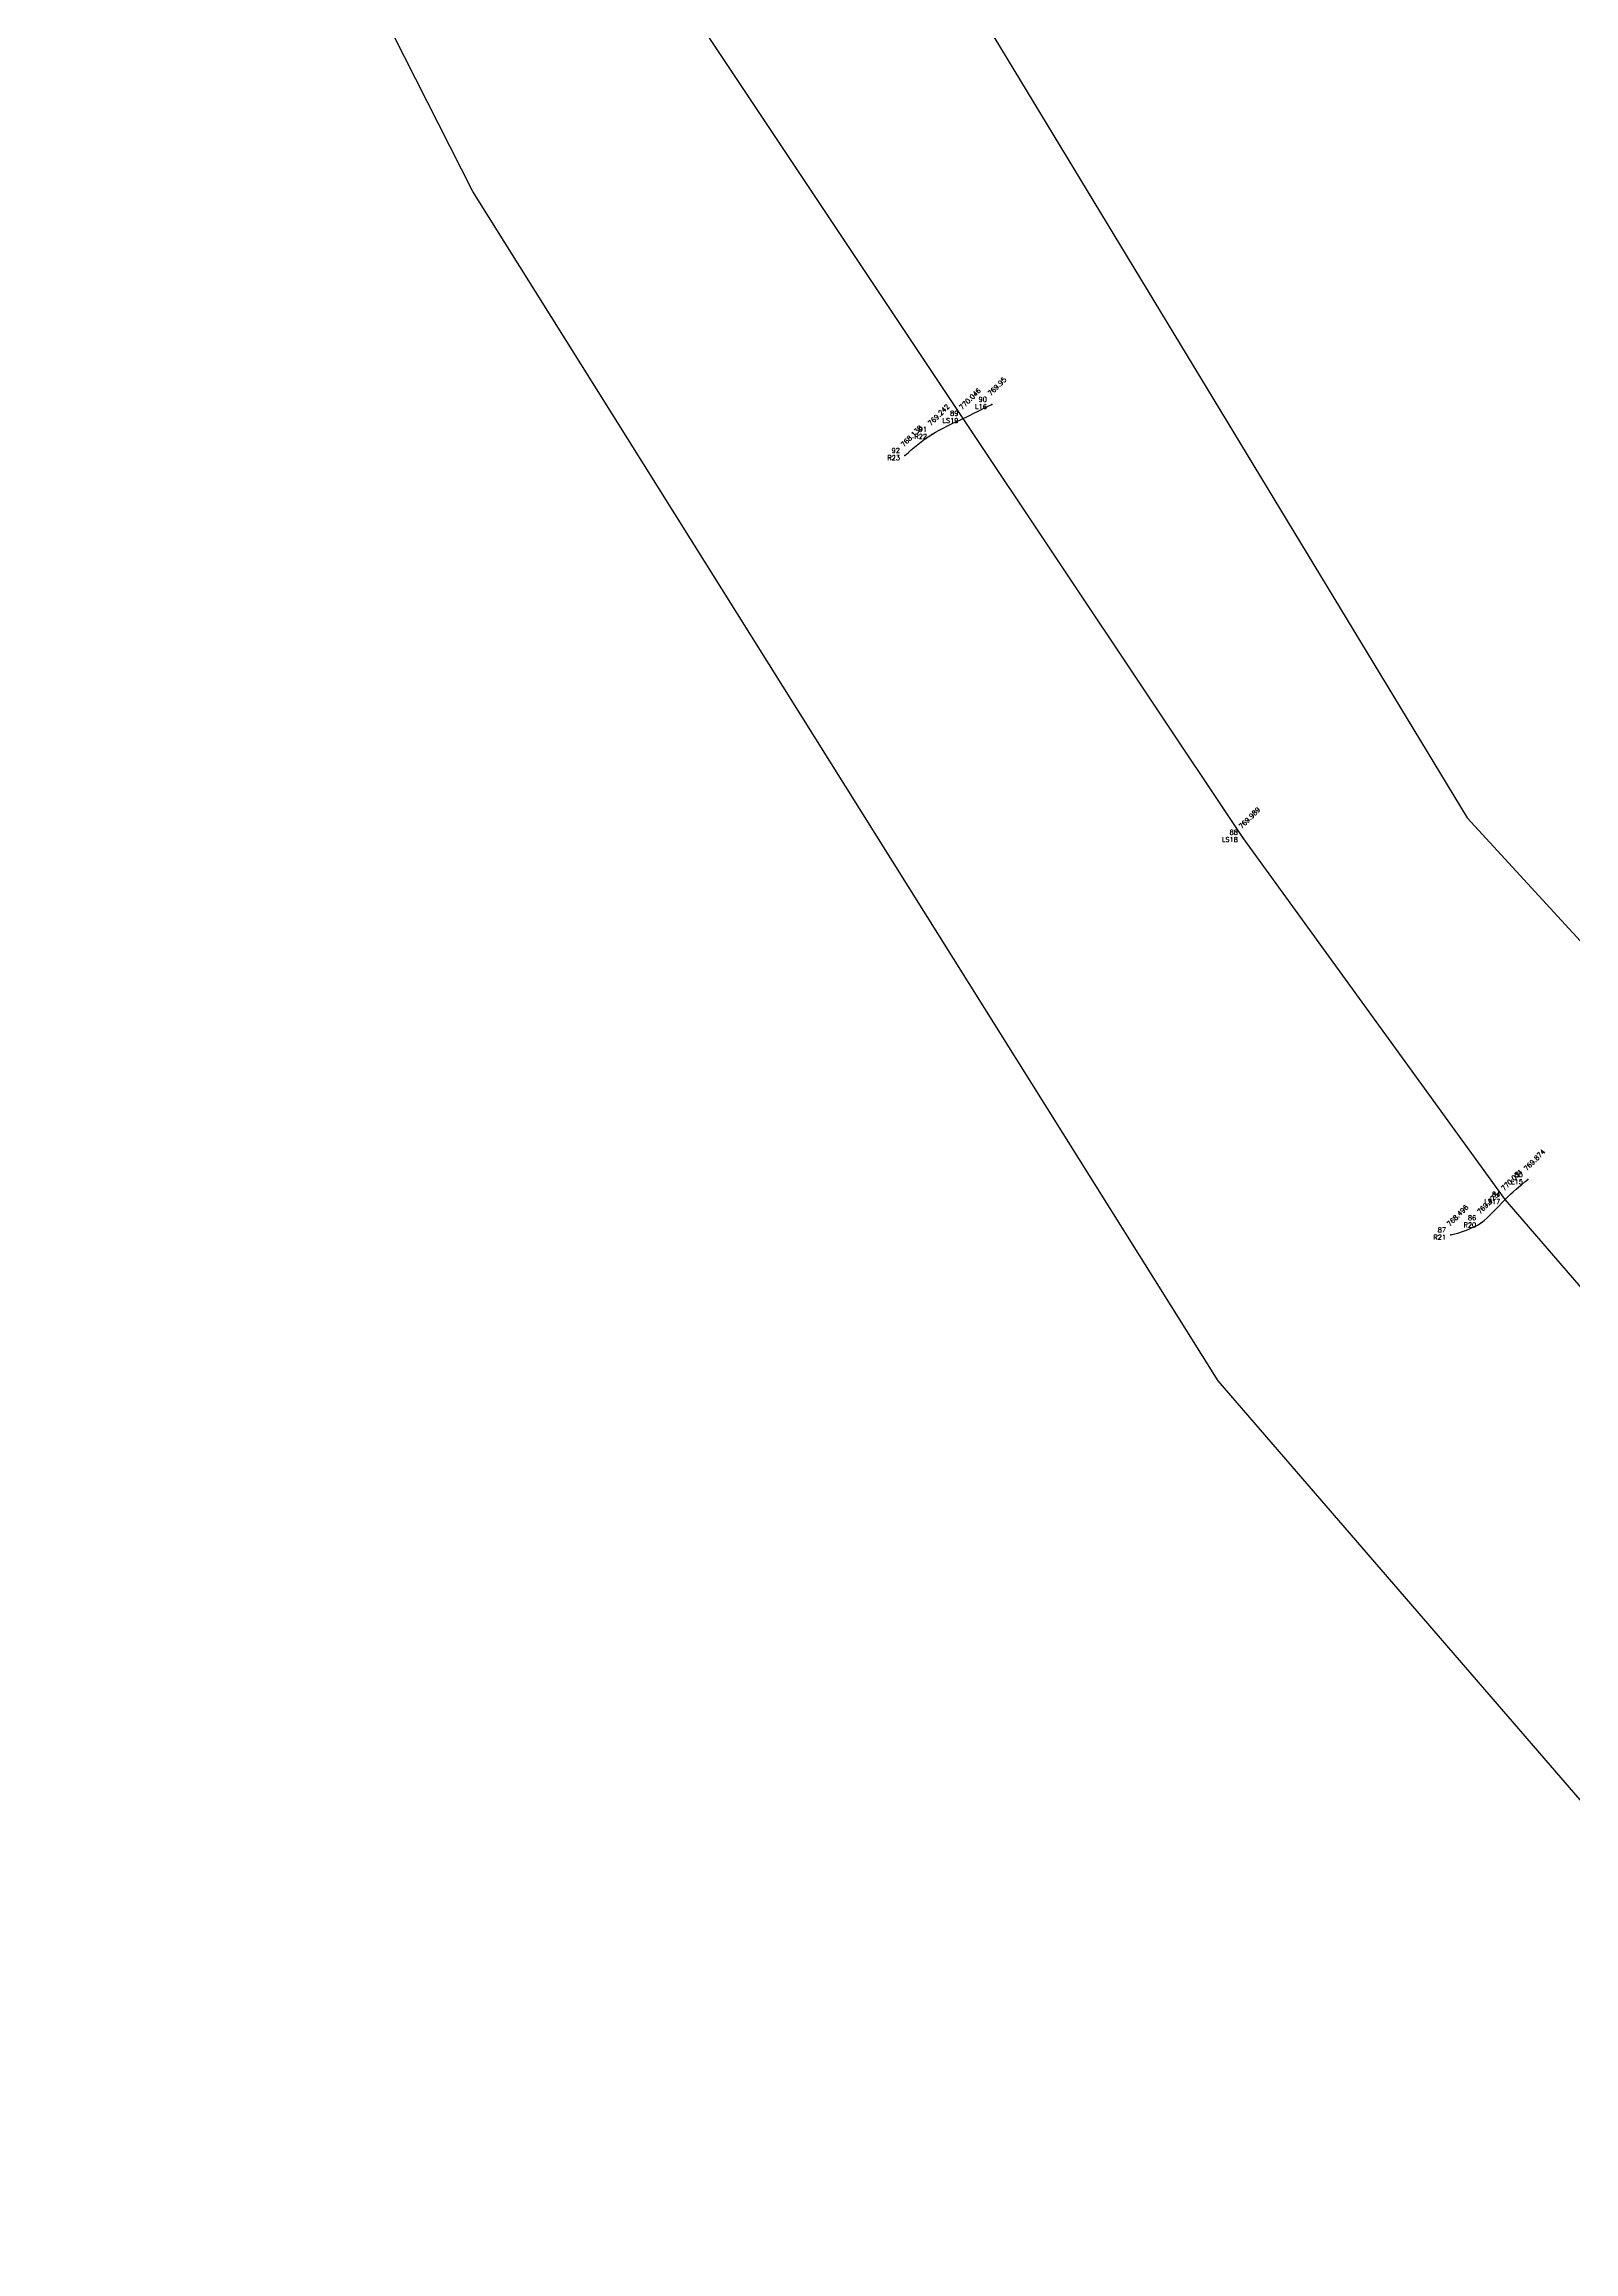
# Model space of a CAD drawing. Header units: millimetres. Extents: x 505 to 14020, y 627 to 6964.
# Drawn here: x 2294 to 2699, y 1855 to 2438 of the extents above; entities that cross this region are included whole.
import ezdxf
from ezdxf.enums import TextEntityAlignment as Align

# ---------------------------------------------------------------- set-up
doc = ezdxf.new("R2010")
doc.units = ezdxf.units.MM
for name, color, linetype in [('Boundary', 6, 'Continuous'), ('Points', 7, 'Continuous'), ('Points-ELV', 6, 'Continuous'), ('Points-NUM', 4, 'Continuous'), ('Points-TXT', 3, 'Continuous')]:
    doc.layers.add(name, color=color, linetype=linetype)
doc.styles.add('romans', font='romans.shx')

# ---------------------------------------------------------------- blocks, each defined once
blk = doc.blocks.new('POINTS')
at = {"layer": 'Points'}
blk.add_line((0, 0), (0, 0), dxfattribs=at)
blk.add_point((0, 0), dxfattribs=at)
at = {"layer": 'Points-ELV', "style": 'romans'}
blk.add_attdef('ELEV', text='', height=1, rotation=45, dxfattribs=at).set_placement((0, 0), align=Align.BOTTOM_LEFT)
at = {"layer": 'Points-NUM', "style": 'romans'}
blk.add_attdef('PTNUM', text='', height=1, dxfattribs=at).set_placement((0, 0), align=Align.BOTTOM_RIGHT)
at = {"layer": 'Points-TXT', "style": 'romans'}
blk.add_attdef('DESC', text='', height=1, dxfattribs=at).set_placement((0, 0), align=Align.BOTTOM_RIGHT)

msp = doc.modelspace()

# ---------------------------------------------------------------- linework, layer by layer
at = {"elevation": 774.157}
msp.add_lwpolyline([(3017.482, 1791.202), (2927.258, 1878.552), (2860.598, 1945.687), (2837.805, 1954.124), (2808.785, 1981.684), (2752.143, 2049.967), (2680.614, 2132.673), (2611.244, 2228.348), (2537.357, 2339.089), (2458.52, 2457.287), (2404.512, 2561.298), (2340.613, 2689.548), (2275.285, 2810.481)], dxfattribs=at)
for points in [[(2521.903, 2329.264, 766.771), (2529.069, 2334.873, 772.406), (2537.357, 2339.089, 776.509), (2544.88, 2342.784, 776.019)], [(2666.263, 2123.272, 768.599), (2674.245, 2126.487, 773.33), (2680.614, 2132.673, 776.433), (2686.601, 2137.915, 775.632)]]:
    msp.add_spline(points, degree=3)
at = {"layer": 'Boundary'}
msp.add_polyline3d([(2228.837, 3021.461, -3153.612), (2297.076, 2884.095, -3153.612), (2396.568, 2678.151, -3153.612), (2478.455, 2550.527, -3153.612), (2670.625, 2233.513, -3153.612), (2937.902, 1942.741, -3153.612), (3195.505, 1731.814, -3153.612), (3460.66, 1538.917, -3153.612), (3788.393, 1347.597, -3153.612), (3836.16, 1294.989, -3153.612), (3790.343, 1221.922, -3153.612), (3726.003, 1216.077, -3153.612), (3601.224, 1284.273, -3153.612), (3433.553, 1379.747, -3153.612), (3278.554, 1460.608, -3153.612), (3062.038, 1647.02, -3153.612), (2789.977, 1870.424, -3153.612), (2604.758, 2084.754, -3153.612), (2407.697, 2399.078, -3153.612), (2250.715, 2708.174, -3153.612)], dxfattribs=at)

# ---------------------------------------------------------------- block references
at = {"layer": 'Points', "linetype": 'Continuous'}
ref = msp.add_blockref('POINTS', (2537.357, 2339.089, 776.509), dxfattribs=dict(at, xscale=5.103748448430278, yscale=5.103748448430278, zscale=5.103748448430278))
ref.add_attrib('PTNUM', '89', dxfattribs={"layer": 'Points-NUM', "height": 1.2759, "style": 'romans'}).set_placement((2536.081, 2339.408, 776.509), align=Align.BOTTOM_RIGHT)
ref.add_attrib('DESC', 'LS19', dxfattribs={"layer": 'Points-TXT', "height": 1.2759, "style": 'romans'}).set_placement((2536.081, 2337.494, 776.509), align=Align.BOTTOM_RIGHT)
ref.add_attrib('ELEV', '770.046', dxfattribs={"layer": 'Points-ELV', "height": 1.2759, "rotation": 45, "style": 'romans'}).set_placement((2537.357, 2341.003, 776.509), align=Align.BOTTOM_LEFT)
ref = msp.add_blockref('POINTS', (2544.88, 2342.784, 776.019), dxfattribs=dict(at, xscale=5.103748448430278, yscale=5.103748448430278, zscale=5.103748448430278))
ref.add_attrib('PTNUM', '90', dxfattribs={"layer": 'Points-NUM', "height": 1.2759, "style": 'romans'}).set_placement((2543.604, 2343.103, 776.019), align=Align.BOTTOM_RIGHT)
ref.add_attrib('DESC', 'L16', dxfattribs={"layer": 'Points-TXT', "height": 1.2759, "style": 'romans'}).set_placement((2543.604, 2341.189, 776.019), align=Align.BOTTOM_RIGHT)
ref.add_attrib('ELEV', '769.95', dxfattribs={"layer": 'Points-ELV', "height": 1.2759, "rotation": 45, "style": 'romans'}).set_placement((2544.88, 2344.698, 776.019), align=Align.BOTTOM_LEFT)
ref = msp.add_blockref('POINTS', (2529.069, 2334.873, 772.406), dxfattribs=dict(at, xscale=5.103748448430278, yscale=5.103748448430278, zscale=5.103748448430278))
ref.add_attrib('PTNUM', '91', dxfattribs={"layer": 'Points-NUM', "height": 1.2759, "style": 'romans'}).set_placement((2527.793, 2335.192, 772.406), align=Align.BOTTOM_RIGHT)
ref.add_attrib('DESC', 'R22', dxfattribs={"layer": 'Points-TXT', "height": 1.2759, "style": 'romans'}).set_placement((2527.793, 2333.278, 772.406), align=Align.BOTTOM_RIGHT)
ref.add_attrib('ELEV', '769.242', dxfattribs={"layer": 'Points-ELV', "height": 1.2759, "rotation": 45, "style": 'romans'}).set_placement((2529.069, 2336.787, 772.406), align=Align.BOTTOM_LEFT)
ref = msp.add_blockref('POINTS', (2521.903, 2329.264, 766.771), dxfattribs=dict(at, xscale=5.103748448430278, yscale=5.103748448430278, zscale=5.103748448430278))
ref.add_attrib('PTNUM', '92', dxfattribs={"layer": 'Points-NUM', "height": 1.2759, "style": 'romans'}).set_placement((2520.627, 2329.583, 766.771), align=Align.BOTTOM_RIGHT)
ref.add_attrib('DESC', 'R23', dxfattribs={"layer": 'Points-TXT', "height": 1.2759, "style": 'romans'}).set_placement((2520.627, 2327.669, 766.771), align=Align.BOTTOM_RIGHT)
ref.add_attrib('ELEV', '768.138', dxfattribs={"layer": 'Points-ELV', "height": 1.2759, "rotation": 45, "style": 'romans'}).set_placement((2521.903, 2331.178, 766.771), align=Align.BOTTOM_LEFT)
ref = msp.add_blockref('POINTS', (2611.244, 2228.348, 776.218), dxfattribs=dict(at, xscale=5.103748448430278, yscale=5.103748448430278, zscale=5.103748448430278))
ref.add_attrib('PTNUM', '88', dxfattribs={"layer": 'Points-NUM', "height": 1.2759, "style": 'romans'}).set_placement((2609.968, 2228.667, 776.218), align=Align.BOTTOM_RIGHT)
ref.add_attrib('DESC', 'LS18', dxfattribs={"layer": 'Points-TXT', "height": 1.2759, "style": 'romans'}).set_placement((2609.968, 2226.753, 776.218), align=Align.BOTTOM_RIGHT)
ref.add_attrib('ELEV', '769.989', dxfattribs={"layer": 'Points-ELV', "height": 1.2759, "rotation": 45, "style": 'romans'}).set_placement((2611.244, 2230.262, 776.218), align=Align.BOTTOM_LEFT)
ref = msp.add_blockref('POINTS', (2686.601, 2137.915, 775.632), dxfattribs=dict(at, xscale=5.103748448430278, yscale=5.103748448430278, zscale=5.103748448430278))
ref.add_attrib('PTNUM', '85', dxfattribs={"layer": 'Points-NUM', "height": 1.2759, "style": 'romans'}).set_placement((2685.325, 2138.234, 775.632), align=Align.BOTTOM_RIGHT)
ref.add_attrib('DESC', 'L15', dxfattribs={"layer": 'Points-TXT', "height": 1.2759, "style": 'romans'}).set_placement((2685.325, 2136.32, 775.632), align=Align.BOTTOM_RIGHT)
ref.add_attrib('ELEV', '769.874', dxfattribs={"layer": 'Points-ELV', "height": 1.2759, "rotation": 45, "style": 'romans'}).set_placement((2686.601, 2139.829, 775.632), align=Align.BOTTOM_LEFT)
ref = msp.add_blockref('POINTS', (2680.614, 2132.673, 776.433), dxfattribs=dict(at, xscale=5.103748448430278, yscale=5.103748448430278, zscale=5.103748448430278))
ref.add_attrib('PTNUM', '84', dxfattribs={"layer": 'Points-NUM', "height": 1.2759, "style": 'romans'}).set_placement((2679.338, 2132.992, 776.433), align=Align.BOTTOM_RIGHT)
ref.add_attrib('DESC', 'LS17', dxfattribs={"layer": 'Points-TXT', "height": 1.2759, "style": 'romans'}).set_placement((2679.338, 2131.078, 776.433), align=Align.BOTTOM_RIGHT)
ref.add_attrib('ELEV', '770.031', dxfattribs={"layer": 'Points-ELV', "height": 1.2759, "rotation": 45, "style": 'romans'}).set_placement((2680.614, 2134.587, 776.433), align=Align.BOTTOM_LEFT)
ref = msp.add_blockref('POINTS', (2666.263, 2123.272, 768.599), dxfattribs=dict(at, xscale=5.103748448430278, yscale=5.103748448430278, zscale=5.103748448430278))
ref.add_attrib('PTNUM', '87', dxfattribs={"layer": 'Points-NUM', "height": 1.2759, "style": 'romans'}).set_placement((2664.987, 2123.591, 768.599), align=Align.BOTTOM_RIGHT)
ref.add_attrib('DESC', 'R21', dxfattribs={"layer": 'Points-TXT', "height": 1.2759, "style": 'romans'}).set_placement((2664.987, 2121.677, 768.599), align=Align.BOTTOM_RIGHT)
ref.add_attrib('ELEV', '768.496', dxfattribs={"layer": 'Points-ELV', "height": 1.2759, "rotation": 45, "style": 'romans'}).set_placement((2666.263, 2125.186, 768.599), align=Align.BOTTOM_LEFT)
ref = msp.add_blockref('POINTS', (2674.245, 2126.487, 773.33), dxfattribs=dict(at, xscale=5.103748448430278, yscale=5.103748448430278, zscale=5.103748448430278))
ref.add_attrib('PTNUM', '86', dxfattribs={"layer": 'Points-NUM', "height": 1.2759, "style": 'romans'}).set_placement((2672.969, 2126.806, 773.33), align=Align.BOTTOM_RIGHT)
ref.add_attrib('DESC', 'R20', dxfattribs={"layer": 'Points-TXT', "height": 1.2759, "style": 'romans'}).set_placement((2672.969, 2124.892, 773.33), align=Align.BOTTOM_RIGHT)
ref.add_attrib('ELEV', '769.423', dxfattribs={"layer": 'Points-ELV', "height": 1.2759, "rotation": 45, "style": 'romans'}).set_placement((2674.245, 2128.401, 773.33), align=Align.BOTTOM_LEFT)

doc.saveas('drawing.dxf')
